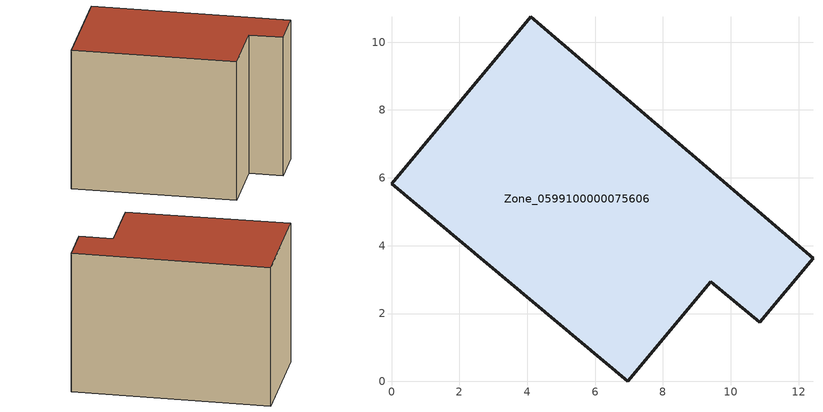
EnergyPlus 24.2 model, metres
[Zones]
Zone_0599100000075606
 floor ground (C_G): 9.41,2.94 6.96,0 0,5.82 4.1,10.75 12.42,3.63 10.85,1.74 z0
 wall outside (C_F): 4.1,10.75 0,5.82 6.96,0 9.41,2.94 10.85,1.74 12.42,3.63 4.1,10.75 z0:8.08
 roof outside (C_R): 10.85,1.74 12.42,3.63 4.1,10.75 0,5.82 6.96,0 9.41,2.94 z8.08
[BUILDING]
Pand.0599100000075606: North Axis=0; Terrain=City; Loads Convergence Tolerance Value=0.04; Temperature Convergence Tolerance Value=0.4; Solar Distribution=FullExterior; Maximum Number of Warmup Days=25; Minimum Number of Warmup Days=1
[Site:Location]
Rotterdam.The.Hague.AP_ZH_NLD Design_Conditions: Latitude=51.96; Longitude=4.45; Time Zone=1; Elevation=-4.5
[SITE:GROUNDTEMPERATURE:BUILDINGSURFACE]
18, 18, 18, 18, 18, 18, 18, 18, 18, 18, 18, 18
[MATERIAL] Thermal Absorptance=0.9; Solar Absorptance=0.7; Visible Absorptance=0.7
Name | Roughness | Thickness | Conductivity | Density | Specific Heat
G.TI.1946-1964 | MediumSmooth | 0.15 | 1 | 540 | 1210
F.TI.1946-1964 | Rough | 0.3 | 0.857143 | 1920 | 840
R.TI.1946-1964 | MediumRough | 0.2 | 0.277778 | 1500 | 1000
[CONSTRUCTION]
C_G: G.TI.1946-1964
C_F: F.TI.1946-1964
C_R: R.TI.1946-1964
[ZONE]
Zone_0599100000075606: Type=1; Multiplier=1; Ceiling Height=Autocalculate; Volume=Autocalculate; Floor Area=autocalculate; Part of Total Floor Area=Yes
[ZONEINFILTRATION:DESIGNFLOWRATE]
Infil_Zone_0599100000075606: Zone or ZoneList or Space or SpaceList=Zone_0599100000075606; Schedule=AlwaysOn; Design Flow Rate Calculation Method=Flow/Area; Flow Rate per Floor Area=0.003; Constant Term Coefficient=1; Temperature Term Coefficient=0; Velocity Term Coefficient=0; Velocity Squared Term Coefficient=0
[HVACTEMPLATE:ZONE:IDEALLOADSAIRSYSTEM]
Zone_0599100000075606: Maximum Heating Supply Air Temperature=50; Minimum Cooling Supply Air Temperature=13; Maximum Heating Supply Air Humidity Ratio=0.0156; Minimum Cooling Supply Air Humidity Ratio=0.0077; Heating Limit=NoLimit; Cooling Limit=NoLimit; Dehumidification Control Type=ConstantSensibleHeatRatio; Cooling Sensible Heat Ratio=0.7; Dehumidification Setpoint=60; Humidification Control Type=None; Humidification Setpoint=30; Outdoor Air Method=None; Outdoor Air Flow Rate per Person=0.00944; Outdoor Air Flow Rate per Zone Floor Area=0; Outdoor Air Flow Rate per Zone=0; Demand Controlled Ventilation Type=None; Outdoor Air Economizer Type=NoEconomizer; Heat Recovery Type=None; Sensible Heat Recovery Effectiveness=0.7; Latent Heat Recovery Effectiveness=0.65
[ZONECONTROL:THERMOSTAT]
ThermostatControl_Zone_0599100000075606: Zone or ZoneList=Zone_0599100000075606; Control Type Schedule=DualSetpointControlType; Control 1=Thermostat_Zone_0599100000075606; Temperature Difference Between Cutout And Setpoint=0
[THERMOSTATSETPOINT:DUALSETPOINT]
Thermostat_Zone_0599100000075606: Heating Setpoint Temperature Schedule=HeatingSetpoint_Zone_0599100000075606; Cooling Setpoint Temperature Schedule=CoolingSetpoint_Zone_0599100000075606
[SCHEDULE:COMPACT]
HeatingSetpoint_Zone_0599100000075606: Through: 12/31, For: AllDays, Until: 24:00, 21
CoolingSetpoint_Zone_0599100000075606: Through: 12/31, For: AllDays, Until: 24:00, 24
DualSetpointControlType: Through: 12/31, For: AllDays, Until: 24:00, 4
AlwaysOn: Through: 12/31, For: AllDays, Until: 24:00, 1
